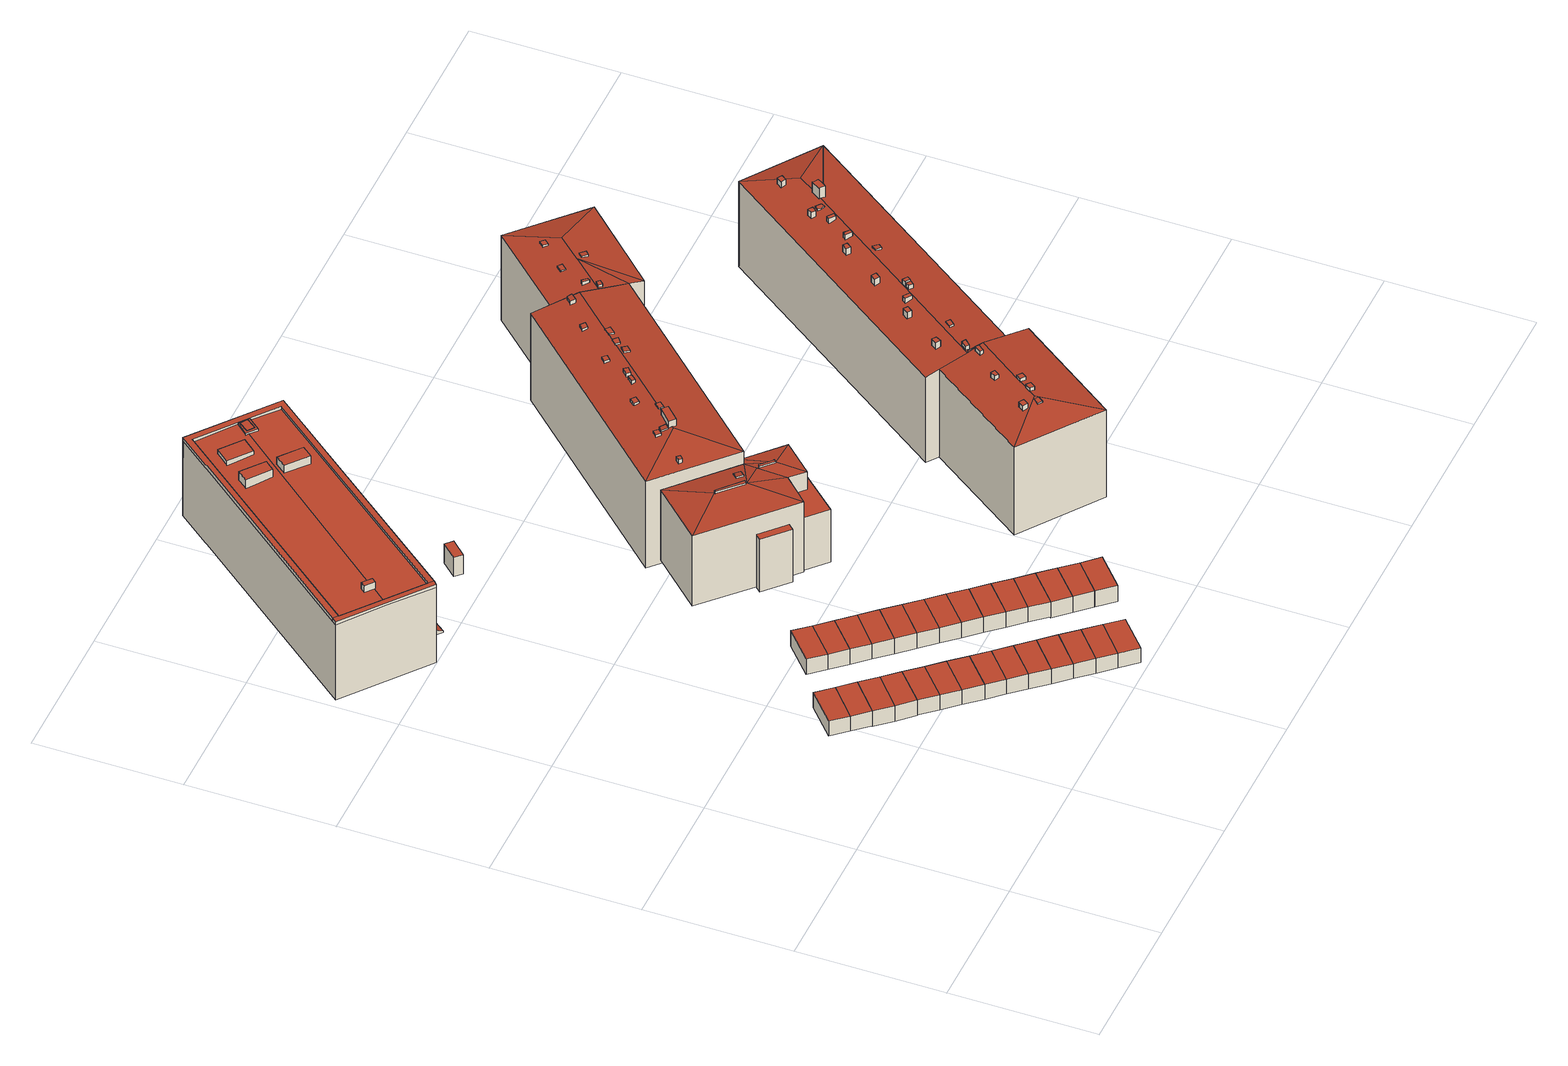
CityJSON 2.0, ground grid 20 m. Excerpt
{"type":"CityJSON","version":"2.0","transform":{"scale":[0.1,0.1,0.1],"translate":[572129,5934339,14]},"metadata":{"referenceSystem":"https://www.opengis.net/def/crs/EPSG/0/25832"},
"CityObjects":{
"building1":{"type":"Building","attributes":{"Grundfläche 2D":"15.437082","Grundhöhe NN":"15.373"},"geometry":[{"type":"Solid","lod":"3","boundaries":[[[[0,1,2,3]],[[4,5,3,2]],[[5,6,0,3]],[[6,7,1,0]],[[7,4,2,1]],[[7,6,5,4]]]],"semantics":{"surfaces":[{"type":"RoofSurface"},{"type":"WallSurface"},{"type":"GroundSurface"}],"values":[[0,1,1,1,1,2]]}}]},
"building2":{"type":"Building","attributes":{"Grundfläche 2D":"15.936885","Grundhöhe NN":"15.354"},"geometry":[{"type":"Solid","lod":"3","boundaries":[[[[8,9,2,1]],[[9,8,10,11]],[[2,9,11,4]],[[1,2,4,7]],[[8,1,7,10]],[[11,10,7,4]]]],"semantics":{"surfaces":[{"type":"RoofSurface"},{"type":"WallSurface"},{"type":"GroundSurface"}],"values":[[0,1,1,1,1,2]]}}]},
"building3":{"type":"Building","attributes":{"Grundfläche 2D":"15.908418","Grundhöhe NN":"15.349"},"geometry":[{"type":"Solid","lod":"3","boundaries":[[[[12,9,8,13]],[[9,12,14,15]],[[8,9,15,16]],[[13,8,16,17]],[[12,13,17,14]],[[15,14,17,16]]]],"semantics":{"surfaces":[{"type":"RoofSurface"},{"type":"WallSurface"},{"type":"GroundSurface"}],"values":[[0,1,1,1,1,2]]}}]},
"building4":{"type":"Building","attributes":{"Grundfläche 2D":"15.949902","Grundhöhe NN":"15.346"},"geometry":[{"type":"Solid","lod":"3","boundaries":[[[[12,13,18,19]],[[20,21,19,18]],[[21,14,12,19]],[[14,17,13,12]],[[17,20,18,13]],[[17,14,21,20]]]],"semantics":{"surfaces":[{"type":"RoofSurface"},{"type":"WallSurface"},{"type":"GroundSurface"}],"values":[[0,1,1,1,1,2]]}}]},
"building5":{"type":"Building","attributes":{"Grundfläche 2D":"15.978371","Grundhöhe NN":"15.354"},"geometry":[{"type":"Solid","lod":"3","boundaries":[[[[18,22,23,19]],[[24,25,19,23]],[[25,26,18,19]],[[26,27,22,18]],[[27,24,23,22]],[[27,26,25,24]]]],"semantics":{"surfaces":[{"type":"RoofSurface"},{"type":"WallSurface"},{"type":"GroundSurface"}],"values":[[0,1,1,1,1,2]]}}]},
"building6":{"type":"Building","attributes":{"Grundfläche 2D":"16.006834","Grundhöhe NN":"15.407"},"geometry":[{"type":"Solid","lod":"3","boundaries":[[[[23,22,28,29]],[[30,31,29,28]],[[31,24,23,29]],[[24,27,22,23]],[[27,30,28,22]],[[27,24,31,30]]]],"semantics":{"surfaces":[{"type":"RoofSurface"},{"type":"WallSurface"},{"type":"GroundSurface"}],"values":[[0,1,1,1,1,2]]}}]},
"building7":{"type":"Building","attributes":{"Grundfläche 2D":"15.927139","Grundhöhe NN":"15.409"},"geometry":[{"type":"Solid","lod":"3","boundaries":[[[[28,32,33,29]],[[34,31,29,33]],[[31,30,28,29]],[[30,35,32,28]],[[35,34,33,32]],[[35,30,31,34]]]],"semantics":{"surfaces":[{"type":"RoofSurface"},{"type":"WallSurface"},{"type":"GroundSurface"}],"values":[[0,1,1,1,1,2]]}}]},
"building8":{"type":"Building","attributes":{"Grundfläche 2D":"15.923332","Grundhöhe NN":"15.407"},"geometry":[{"type":"Solid","lod":"3","boundaries":[[[[33,32,36,37]],[[38,39,37,36]],[[39,34,33,37]],[[34,35,32,33]],[[35,38,36,32]],[[35,34,39,38]]]],"semantics":{"surfaces":[{"type":"RoofSurface"},{"type":"WallSurface"},{"type":"GroundSurface"}],"values":[[0,1,1,1,1,2]]}}]},
"building9":{"type":"Building","attributes":{"Grundfläche 2D":"15.892725","Grundhöhe NN":"15.422"},"geometry":[{"type":"Solid","lod":"3","boundaries":[[[[40,37,36,41]],[[37,40,42,39]],[[36,37,39,38]],[[41,36,38,43]],[[40,41,43,42]],[[39,42,43,38]]]],"semantics":{"surfaces":[{"type":"RoofSurface"},{"type":"WallSurface"},{"type":"GroundSurface"}],"values":[[0,1,1,1,1,2]]}}]},
"building10":{"type":"Building","attributes":{"Grundfläche 2D":"16.023643","Grundhöhe NN":"15.410"},"geometry":[{"type":"Solid","lod":"3","boundaries":[[[[44,45,40,41]],[[45,44,46,47]],[[40,45,47,42]],[[41,40,42,43]],[[44,41,43,46]],[[47,46,43,42]]]],"semantics":{"surfaces":[{"type":"RoofSurface"},{"type":"WallSurface"},{"type":"GroundSurface"}],"values":[[0,1,1,1,1,2]]}}]},
"building11":{"type":"Building","attributes":{"Grundfläche 2D":"15.310008","Grundhöhe NN":"15.301"},"geometry":[{"type":"Solid","lod":"3","boundaries":[[[[48,49,50,51]],[[52,53,51,50]],[[53,54,48,51]],[[54,55,49,48]],[[55,52,50,49]],[[55,54,53,52]]]],"semantics":{"surfaces":[{"type":"RoofSurface"},{"type":"WallSurface"},{"type":"GroundSurface"}],"values":[[0,1,1,1,1,2]]}}]},
"building12":{"type":"Building","attributes":{"Grundfläche 2D":"15.936885","Grundhöhe NN":"15.411"},"geometry":[{"type":"Solid","lod":"3","boundaries":[[[[44,56,57,45]],[[58,47,45,57]],[[47,46,44,45]],[[46,59,56,44]],[[59,58,57,56]],[[59,46,47,58]]]],"semantics":{"surfaces":[{"type":"RoofSurface"},{"type":"WallSurface"},{"type":"GroundSurface"}],"values":[[0,1,1,1,1,2]]}}]},
"building13":{"type":"Building","attributes":{"Grundfläche 2D":"15.742797","Grundhöhe NN":"15.305"},"geometry":[{"type":"Solid","lod":"3","boundaries":[[[[50,60,61,51]],[[62,53,51,61]],[[53,52,50,51]],[[52,63,60,50]],[[63,62,61,60]],[[63,52,53,62]]]],"semantics":{"surfaces":[{"type":"RoofSurface"},{"type":"WallSurface"},{"type":"GroundSurface"}],"values":[[0,1,1,1,1,2]]}}]},
"building14":{"type":"Building","attributes":{"Grundfläche 2D":"15.904379","Grundhöhe NN":"15.397"},"geometry":[{"type":"Solid","lod":"3","boundaries":[[[[57,56,64,65]],[[66,67,65,64]],[[67,58,57,65]],[[58,59,56,57]],[[59,66,64,56]],[[59,58,67,66]]]],"semantics":{"surfaces":[{"type":"RoofSurface"},{"type":"WallSurface"},{"type":"GroundSurface"}],"values":[[0,1,1,1,1,2]]}}]},
"building15":{"type":"Building","attributes":{"Grundfläche 2D":"15.735027","Grundhöhe NN":"15.316"},"geometry":[{"type":"Solid","lod":"3","boundaries":[[[[61,60,68,69]],[[70,71,69,68]],[[71,62,61,69]],[[62,63,60,61]],[[63,70,68,60]],[[63,62,71,70]]]],"semantics":{"surfaces":[{"type":"RoofSurface"},{"type":"WallSurface"},{"type":"GroundSurface"}],"values":[[0,1,1,1,1,2]]}}]},
"building16":{"type":"Building","attributes":{"Grundfläche 2D":"16.037449","Grundhöhe NN":"15.383"},"geometry":[{"type":"Solid","lod":"3","boundaries":[[[[64,72,73,65]],[[74,67,65,73]],[[67,66,64,65]],[[66,75,72,64]],[[75,74,73,72]],[[75,66,67,74]]]],"semantics":{"surfaces":[{"type":"RoofSurface"},{"type":"WallSurface"},{"type":"GroundSurface"}],"values":[[0,1,1,1,1,2]]}}]},
"building17":{"type":"Building","attributes":{"Grundfläche 2D":"15.742797","Grundhöhe NN":"15.323"},"geometry":[{"type":"Solid","lod":"3","boundaries":[[[[68,76,77,69]],[[78,71,69,77]],[[71,70,68,69]],[[70,79,76,68]],[[79,78,77,76]],[[79,70,71,78]]]],"semantics":{"surfaces":[{"type":"RoofSurface"},{"type":"WallSurface"},{"type":"GroundSurface"}],"values":[[0,1,1,1,1,2]]}}]},
"building18":{"type":"Building","attributes":{"Grundfläche 2D":"16.034414","Grundhöhe NN":"15.421"},"geometry":[{"type":"Solid","lod":"3","boundaries":[[[[73,72,80,81]],[[82,83,81,80]],[[83,74,73,81]],[[74,75,72,73]],[[75,82,80,72]],[[75,74,83,82]]]],"semantics":{"surfaces":[{"type":"RoofSurface"},{"type":"WallSurface"},{"type":"GroundSurface"}],"values":[[0,1,1,1,1,2]]}}]},
"building19":{"type":"Building","attributes":{"Grundfläche 2D":"15.866007","Grundhöhe NN":"15.322"},"geometry":[{"type":"Solid","lod":"3","boundaries":[[[[84,85,86,77,76]],[[87,88,89,86,85,84]],[[89,78,77,86]],[[78,79,76,77]],[[79,87,84,76]],[[89,88,87,79,78]]]],"semantics":{"surfaces":[{"type":"RoofSurface"},{"type":"WallSurface"},{"type":"GroundSurface"}],"values":[[0,1,1,1,1,2]]}}]},
"building20":{"type":"Building","attributes":{"Grundfläche 2D":"15.829821","Grundhöhe NN":"15.303"},"geometry":[{"type":"Solid","lod":"3","boundaries":[[[[90,91,86,85,84]],[[92,89,86,91]],[[89,88,87,84,85,86]],[[87,93,90,84]],[[93,92,91,90]],[[88,89,92,93,87]]]],"semantics":{"surfaces":[{"type":"RoofSurface"},{"type":"WallSurface"},{"type":"GroundSurface"}],"values":[[0,1,1,1,1,2]]}}]},
"building21":{"type":"Building","attributes":{"Grundfläche 2D":"534.706833","Grundhöhe NN":"14.877"},"children":["building21-1","building21-2","building21-3","building21-4","building21-5","building21-6","building21-7"],"geometry":[{"type":"MultiSurface","lod":"3","boundaries":[[[94,95,96,97,98,99]],[[100,101,97,96,102,103,95,94,104,105]],[[106,107,108,109,110,111,112,113,114]],[[115,110,109,108,107,106,114,116,117]],[[118,119,94,99]],[[96,95,116,114,113]],[[98,97,120,121]],[[122,118,99,98,121]],[[102,96,113,111]],[[111,110,115,103,102]],[[116,95,103,115,117]],[[123,124,125,120,97,101,100,105]],[[119,126,104,94]],[[127,123,105,104,126]],[[118,122,121,128,129]],[[119,118,129,130,126]],[[123,127,126,130,131]],[[121,120,125,124,123,131,132,133,128]],[[133,132,131,130,129,128]]],"semantics":{"surfaces":[{"type":"RoofSurface"},{"type":"WallSurface"},{"type":"GroundSurface"}],"values":[0,0,0,0,1,1,1,1,1,1,1,1,1,1,1,1,1,1,2]}}]},
"building21-1":{"type":"BuildingInstallation","parents":["building21"],"geometry":[{"type":"MultiSurface","lod":"3","boundaries":[[[134,135,136,137,138]],[[136,135,134,139,140,141]],[[137,136,141,142]],[[138,137,142,143]],[[134,138,143,139]]],"semantics":{"surfaces":[{"type":"RoofSurface"},{"type":"WallSurface"}],"values":[0,1,1,1,1]}}]},
"building21-2":{"type":"BuildingInstallation","parents":["building21"],"geometry":[{"type":"MultiSurface","lod":"3","boundaries":[[[144,145,146,147]],[[144,147,148,149]],[[150,145,144,149,107]],[[146,145,150,151]],[[106,148,147,146,151]]],"semantics":{"surfaces":[{"type":"RoofSurface"},{"type":"WallSurface"}],"values":[0,1,1,1,1]}}]},
"building21-3":{"type":"BuildingInstallation","parents":["building21"],"geometry":[{"type":"MultiSurface","lod":"3","boundaries":[[[152,153,154,155]],[[156,157,155,154]],[[152,155,157,158]],[[153,152,158,159]],[[159,156,154,153]]],"semantics":{"surfaces":[{"type":"RoofSurface"},{"type":"WallSurface"}],"values":[0,1,1,1,1]}}]},
"building21-4":{"type":"BuildingInstallation","parents":["building21"],"geometry":[{"type":"MultiSurface","lod":"3","boundaries":[[[160,161,162,163],[139,143,142,141,140]],[[164,163,162,165,166]],[[163,164,167,160]],[[168,161,160,167,109]],[[162,161,168,165]]],"semantics":{"surfaces":[{"type":"RoofSurface"},{"type":"WallSurface"}],"values":[0,1,1,1,1]}}]},
"building21-5":{"type":"BuildingInstallation","parents":["building21"],"geometry":[{"type":"MultiSurface","lod":"3","boundaries":[[[169,170,171,172]],[[172,171,173,174]],[[169,172,174,175]],[[170,169,175,176]],[[171,170,176,173]]],"semantics":{"surfaces":[{"type":"RoofSurface"},{"type":"WallSurface"}],"values":[0,1,1,1,1]}}]},
"building21-6":{"type":"BuildingInstallation","parents":["building21"],"geometry":[{"type":"MultiSurface","lod":"3","boundaries":[[[177,178,179,180]],[[180,179,181,182]],[[177,180,182,183]],[[178,177,183,184]],[[179,178,184,181]]],"semantics":{"surfaces":[{"type":"RoofSurface"},{"type":"WallSurface"}],"values":[0,1,1,1,1]}}]},
"building21-7":{"type":"BuildingInstallation","parents":["building21"],"geometry":[{"type":"MultiSurface","lod":"3","boundaries":[[[185,186,187,188]],[[189,190,187,186]],[[190,191,188,187]],[[191,192,185,188]],[[192,189,186,185]],[[189,192,191,190]]],"semantics":{"surfaces":[{"type":"RoofSurface"},{"type":"WallSurface"},{"type":"OuterCeilingSurface"}],"values":[0,1,1,1,1,2]}}]},
"building22":{"type":"Building","attributes":{"Grundfläche 2D":"15.664653","Grundhöhe NN":"15.282"},"geometry":[{"type":"Solid","lod":"3","boundaries":[[[[91,90,193,194]],[[195,196,194,193]],[[196,92,91,194]],[[92,93,90,91]],[[93,195,193,90]],[[93,92,196,195]]]],"semantics":{"surfaces":[{"type":"RoofSurface"},{"type":"WallSurface"},{"type":"GroundSurface"}],"values":[[0,1,1,1,1,2]]}}]},
"building23":{"type":"Building","attributes":{"Grundfläche 2D":"15.816834","Grundhöhe NN":"15.280"},"geometry":[{"type":"Solid","lod":"3","boundaries":[[[[193,197,198,194]],[[199,196,194,198]],[[196,195,193,194]],[[195,200,197,193]],[[200,199,198,197]],[[200,195,196,199]]]],"semantics":{"surfaces":[{"type":"RoofSurface"},{"type":"WallSurface"},{"type":"GroundSurface"}],"values":[[0,1,1,1,1,2]]}}]},
"building24":{"type":"Building","attributes":{"Grundfläche 2D":"15.793524","Grundhöhe NN":"15.294"},"geometry":[{"type":"Solid","lod":"3","boundaries":[[[[198,197,201,202]],[[203,204,202,201]],[[204,199,198,202]],[[199,200,197,198]],[[200,203,201,197]],[[200,199,204,203]]]],"semantics":{"surfaces":[{"type":"RoofSurface"},{"type":"WallSurface"},{"type":"GroundSurface"}],"values":[[0,1,1,1,1,2]]}}]},
"building25":{"type":"Building","attributes":{"Grundfläche 2D":"15.847914","Grundhöhe NN":"15.282"},"geometry":[{"type":"Solid","lod":"3","boundaries":[[[[201,205,206,202]],[[207,204,202,206]],[[204,203,201,202]],[[203,208,205,201]],[[208,207,206,205]],[[208,203,204,207]]]],"semantics":{"surfaces":[{"type":"RoofSurface"},{"type":"WallSurface"},{"type":"GroundSurface"}],"values":[[0,1,1,1,1,2]]}}]},
"building26":{"type":"Building","attributes":{"Grundfläche 2D":"15.676530","Grundhöhe NN":"15.257"},"geometry":[{"type":"Solid","lod":"3","boundaries":[[[[206,205,209,210]],[[211,212,210,209]],[[212,207,206,210]],[[207,208,205,206]],[[208,211,209,205]],[[208,207,212,211]]]],"semantics":{"surfaces":[{"type":"RoofSurface"},{"type":"WallSurface"},{"type":"GroundSurface"}],"values":[[0,1,1,1,1,2]]}}]},
"building27":{"type":"Building","attributes":{"Grundfläche 2D":"3.535124","Grundhöhe NN":"14.415"},"geometry":[{"type":"Solid","lod":"3","boundaries":[[[[213,214,215,216]],[[217,218,216,215]],[[218,219,213,216]],[[219,220,214,213]],[[220,217,215,214]],[[220,219,218,217]]]],"semantics":{"surfaces":[{"type":"RoofSurface"},{"type":"WallSurface"},{"type":"GroundSurface"}],"values":[[0,1,1,1,1,2]]}}]},
"building28":{"type":"Building","attributes":{"Grundfläche 2D":"15.863454","Grundhöhe NN":"15.221"},"geometry":[{"type":"Solid","lod":"3","boundaries":[[[[209,221,222,210]],[[223,224,210,222]],[[224,225,209,210]],[[225,226,221,209]],[[226,223,222,221]],[[226,225,224,223]]]],"semantics":{"surfaces":[{"type":"RoofSurface"},{"type":"WallSurface"},{"type":"GroundSurface"}],"values":[[0,1,1,1,1,2]]}}]},
"building29":{"type":"Building","attributes":{"Grundfläche 2D":"15.766107","Grundhöhe NN":"15.211"},"geometry":[{"type":"Solid","lod":"3","boundaries":[[[[227,228,222,221]],[[228,227,229,230]],[[222,228,230,223]],[[221,222,223,226]],[[227,221,226,229]],[[230,229,226,223]]]],"semantics":{"surfaces":[{"type":"RoofSurface"},{"type":"WallSurface"},{"type":"GroundSurface"}],"values":[[0,1,1,1,1,2]]}}]},
"building30":{"type":"Building","attributes":{"Grundfläche 2D":"15.961245","Grundhöhe NN":"15.233"},"geometry":[{"type":"Solid","lod":"3","boundaries":[[[[231,228,227,232]],[[228,231,233,230]],[[227,228,230,229]],[[232,227,229,234]],[[231,232,234,233]],[[230,233,234,229]]]],"semantics":{"surfaces":[{"type":"RoofSurface"},{"type":"WallSurface"},{"type":"GroundSurface"}],"values":[[0,1,1,1,1,2]]}}]},
"building31":{"type":"Building","attributes":{"Grundfläche 2D":"182.620841","Grundhöhe NN":"15.129"},"children":["building31-1","building31-2","building31-3"],"geometry":[{"type":"Solid","lod":"3","boundaries":[[[[235,236,237,238]],[[239,235,238,240,241]],[[237,236,242,240,238]],[[243,244,241,245,246,247]],[[244,248,241]],[[241,248,249,235,236,235,239]],[[250,246,245]],[[251,244,243,247,246,250,252]],[[253,244,251]],[[236,235,249,248,253,254]],[[253,248,244]],[[242,236,254]],[[255,256,257,258,259,260]],[[261,262,263,264]],[[241,240,265,266]],[[245,241,266,267]],[[250,245,267,268]],[[263,269,270,251,252,250,268,271,264]],[[258,253,251,270,272,259]],[[253,258,257,254]],[[273,242,254,257,256,274]],[[240,242,273,265]],[[260,259,272,275]],[[255,260,275,276]],[[256,255,276,274]],[[261,264,271,277]],[[262,261,277,278]],[[263,262,278,269]],[[270,269,278,277,271,268,267,266,265,273,274,276,275,272]]]],"semantics":{"surfaces":[{"type":"RoofSurface"},{"type":"WallSurface"},{"type":"GroundSurface"}],"values":[[0,0,0,0,0,0,0,0,0,0,0,0,0,0,1,1,1,1,1,1,1,1,1,1,1,1,1,1,2]]}}]},
"building31-1":{"type":"BuildingInstallation","parents":["building31"],"geometry":[{"type":"MultiSurface","lod":"3","boundaries":[[[279,280,281,282]],[[282,281,283,284]],[[279,282,284,285]],[[280,279,285,286]],[[283,281,280,286]]],"semantics":{"surfaces":[{"type":"RoofSurface"},{"type":"WallSurface"}],"values":[0,1,1,1,1]}}]},
"building31-2":{"type":"BuildingInstallation","parents":["building31"],"geometry":[{"type":"MultiSurface","lod":"3","boundaries":[[[287,288,289,290,291,292,293,294]],[[295,296,289,288]],[[237,297,292,291,290,289,296,235]],[[297,238,239,298,287,294,293,292]],[[287,298,249,295,288]]],"semantics":{"surfaces":[{"type":"RoofSurface"},{"type":"WallSurface"}],"values":[0,1,1,1,1]}}]},
"building31-3":{"type":"BuildingInstallation","parents":["building31"],"geometry":[{"type":"MultiSurface","lod":"3","boundaries":[[[299,300,299,301,302,303,304,305,306]],[[243,307,302,301,308]],[[307,309,310,304,303,302]],[[310,311,247,312,313,300,299,306,305,304]],[[313,312,308,301,299,300]]],"semantics":{"surfaces":[{"type":"RoofSurface"},{"type":"WallSurface"}],"values":[0,1,1,1,1]}}]},
"building32":{"type":"Building","attributes":{"Grundfläche 2D":"620.735071","Grundhöhe NN":"14.453"},"children":["building32-1","building32-2","building32-3","building32-4","building32-5","building32-6","building32-7","building32-8","building32-9","building32-10","building32-11","building32-12","building32-13","building32-14","building32-15","building32-16","building32-17","building32-18","building32-19"],"geometry":[{"type":"Solid","lod":"3","boundaries":[[[[314,315,316]],[[317,318,319,320,321,322,323,324,325,315,314,326,327]],[[315,325,324,323,322,321,320,319,318,317,327,328,316]],[[329,330,331,332,333,334]],[[326,332,331]],[[335,332,326]],[[335,336,334,333,332]],[[329,334,336]],[[314,316,337,338]],[[326,314,338,339]],[[340,328,327,326,331,330,341]],[[316,328,340,337]],[[326,339,342,335]],[[336,335,342,343]],[[329,336,343,344]],[[330,329,344,341]],[[341,344,343,342,339,338,337,340]]]],"semantics":{"surfaces":[{"type":"RoofSurface"},{"type":"WallSurface"},{"type":"GroundSurface"}],"values":[[0,0,0,0,0,0,0,0,1,1,1,1,1,1,1,1,2]]}}]},
"building32-1":{"type":"BuildingInstallation","parents":["building32"],"geometry":[{"type":"MultiSurface","lod":"3","boundaries":[[[345,346,347,348]],[[348,347,349,350]],[[345,348,350,351]],[[346,345,351,352]],[[347,346,352,349]]],"semantics":{"surfaces":[{"type":"RoofSurface"},{"type":"WallSurface"}],"values":[0,1,1,1,1]}}]},
"building32-2":{"type":"BuildingInstallation","parents":["building32"],"geometry":[{"type":"MultiSurface","lod":"3","boundaries":[[[353,354,355,356]],[[356,355,357,358]],[[353,356,358,359]],[[354,353,359,360]],[[355,354,360,357]]],"semantics":{"surfaces":[{"type":"RoofSurface"},{"type":"WallSurface"}],"values":[0,1,1,1,1]}}]},
"building32-3":{"type":"BuildingInstallation","parents":["building32"],"geometry":[{"type":"MultiSurface","lod":"3","boundaries":[[[361,362,363,364]],[[364,363,365,366]],[[361,364,366,367]],[[367,368,362,361]],[[368,365,363,362]]],"semantics":{"surfaces":[{"type":"RoofSurface"},{"type":"WallSurface"}],"values":[0,1,1,1,1]}}]},
"building32-4":{"type":"BuildingInstallation","parents":["building32"],"geometry":[{"type":"MultiSurface","lod":"3","boundaries":[[[369,370,371,372]],[[372,371,373,374]],[[369,372,374,375]],[[370,369,375,376]],[[371,370,376,373]]],"semantics":{"surfaces":[{"type":"RoofSurface"},{"type":"WallSurface"}],"values":[0,1,1,1,1]}}]},
"building32-5":{"type":"BuildingInstallation","parents":["building32"],"geometry":[{"type":"MultiSurface","lod":"3","boundaries":[[[377,378,379,380]],[[380,379,381,382]],[[324,383,377,380,382]],[[383,384,378,377]],[[381,379,378,384,325]]],"semantics":{"surfaces":[{"type":"RoofSurface"},{"type":"WallSurface"}],"values":[0,1,1,1,1]}}]},
"building32-6":{"type":"BuildingInstallation","parents":["building32"],"geometry":[{"type":"MultiSurface","lod":"3","boundaries":[[[385,386,387,388]],[[388,387,389,390]],[[390,391,385,388]],[[391,392,386,385]],[[387,386,392,389]]],"semantics":{"surfaces":[{"type":"RoofSurface"},{"type":"WallSurface"}],"values":[0,1,1,1,1]}}]},
"building32-7":{"type":"BuildingInstallation","parents":["building32"],"geometry":[{"type":"MultiSurface","lod":"3","boundaries":[[[393,394,395,396]],[[396,395,397,398]],[[393,396,398,399]],[[394,393,399,400]],[[395,394,400,397]]],"semantics":{"surfaces":[{"type":"RoofSurface"},{"type":"WallSurface"}],"values":[0,1,1,1,1]}}]},
"building32-8":{"type":"BuildingInstallation","parents":["building32"],"geometry":[{"type":"MultiSurface","lod":"3","boundaries":[[[401,402,403,404]],[[404,403,405,406]],[[401,404,406,407]],[[402,401,407,408]],[[403,402,408,405]]],"semantics":{"surfaces":[{"type":"RoofSurface"},{"type":"WallSurface"}],"values":[0,1,1,1,1]}}]},
"building32-9":{"type":"BuildingInstallation","parents":["building32"],"geometry":[{"type":"MultiSurface","lod":"3","boundaries":[[[409,410,411,412,413,414]],[[415,412,411,410,416,319]],[[413,412,415,417]],[[417,320,418,409,414,413]],[[410,409,418,416]]],"semantics":{"surfaces":[{"type":"RoofSurface"},{"type":"WallSurface"}],"values":[0,1,1,1,1]}}]},
"building32-10":{"type":"BuildingInstallation","parents":["building32"],"geometry":[{"type":"MultiSurface","lod":"3","boundaries":[[[419,420,421,422,423,424]],[[420,419,425,426]],[[426,318,427,422,421,420]],[[423,422,427,428]],[[428,317,425,419,424,423]]],"semantics":{"surfaces":[{"type":"RoofSurface"},{"type":"WallSurface"}],"values":[0,1,1,1,1]}}]},
"building32-11":{"type":"BuildingInstallation","parents":["building32"],"geometry":[{"type":"MultiSurface","lod":"3","boundaries":[[[429,430,431,432]],[[432,431,433,434]],[[429,432,434,435]],[[430,429,435,436]],[[431,430,436,433]]],"semantics":{"surfaces":[{"type":"RoofSurface"},{"type":"WallSurface"}],"values":[0,1,1,1,1]}}]},
"building32-12":{"type":"BuildingInstallation","parents":["building32"],"geometry":[{"type":"MultiSurface","lod":"3","boundaries":[[[437,438,439,440]],[[440,439,441,442]],[[437,440,442,443]],[[438,437,443,444]],[[439,438,444,441]]],"semantics":{"surfaces":[{"type":"RoofSurface"},{"type":"WallSurface"}],"values":[0,1,1,1,1]}}]},
"building32-13":{"type":"BuildingInstallation","parents":["building32"],"geometry":[{"type":"MultiSurface","lod":"3","boundaries":[[[445,446,447,448]],[[449,446,445,450]],[[449,451,447,446]],[[451,452,448,447]],[[452,450,445,448]]],"semantics":{"surfaces":[{"type":"RoofSurface"},{"type":"WallSurface"}],"values":[0,1,1,1,1]}}]},
"building32-14":{"type":"BuildingInstallation","parents":["building32"],"geometry":[{"type":"MultiSurface","lod":"3","boundaries":[[[453,454,455,456,457,458]],[[459,456,455,454,460,323]],[[457,456,459,461]],[[453,458,457,461,322,462]],[[454,453,462,460]]],"semantics":{"surfaces":[{"type":"RoofSurface"},{"type":"WallSurface"}],"values":[0,1,1,1,1]}}]},
"building32-15":{"type":"BuildingInstallation","parents":["building32"],"geometry":[{"type":"MultiSurface","lod":"3","boundaries":[[[463,464,465,466,467]],[[468,469,464,463]],[[470,465,464,469]],[[467,466,465,470,471,472]],[[472,468,463,467]]],"semantics":{"surfaces":[{"type":"RoofSurface"},{"type":"WallSurface"}],"values":[0,1,1,1,1]}}]},
"building32-16":{"type":"BuildingInstallation","parents":["building32"],"geometry":[{"type":"MultiSurface","lod":"3","boundaries":[[[473,474,475,476]],[[476,475,477,478]],[[473,476,478,479]],[[474,473,479,480]],[[475,474,480,477]]],"semantics":{"surfaces":[{"type":"RoofSurface"},{"type":"WallSurface"}],"values":[0,1,1,1,1]}}]},
"building32-17":{"type":"BuildingInstallation","parents":["building32"],"geometry":[{"type":"MultiSurface","lod":"3","boundaries":[[[481,482,483,484]],[[484,483,485,486]],[[481,484,486,487]],[[482,481,487,488]],[[483,482,488,485]]],"semantics":{"surfaces":[{"type":"RoofSurface"},{"type":"WallSurface"}],"values":[0,1,1,1,1]}}]},
"building32-18":{"type":"BuildingInstallation","parents":["building32"],"geometry":[{"type":"MultiSurface","lod":"3","boundaries":[[[489,490,491,492]],[[492,491,493,494]],[[489,492,494,495]],[[490,489,495,496]],[[491,490,496,493]]],"semantics":{"surfaces":[{"type":"RoofSurface"},{"type":"WallSurface"}],"values":[0,1,1,1,1]}}]},
"building32-19":{"type":"BuildingInstallation","parents":["building32"],"geometry":[{"type":"MultiSurface","lod":"3","boundaries":[[[497,498,499,500]],[[500,499,501,502]],[[497,500,502,503]],[[498,497,503,504]],[[499,498,504,501]]],"semantics":{"surfaces":[{"type":"RoofSurface"},{"type":"WallSurface"}],"values":[0,1,1,1,1]}}]},
"building33":{"type":"Building","attributes":{"Grundfläche 2D":"738.999354","Grundhöhe NN":"14.487"},"children":["building33-1","building33-2","building33-3","building33-4","building33-5","building33-6","building33-7","building33-8","building33-9","building33-10","building33-11","building33-12","building33-13","building33-14","building33-15","building33-16","building33-17","building33-18","building33-19","building33-20","building33-21","building33-22"],"geometry":[{"type":"Solid","lod":"3","boundaries":[[[[505,506,507]],[[508,509,510,511,512,506,505,513]],[[514,515,508]],[[515,516,517,507,506,512,511,510,509,508]],[[518,519,520,521,522,523,524,516],[525,524,525,521]],[[526,522,521]],[[517,516,524,523,522,526,527]],[[505,507,528,529]],[[513,505,529,530]],[[519,514,508,513,530,531,520]],[[514,519,518,515]],[[518,516,515]],[[507,517,532,528]],[[521,520,531,533]],[[526,521,533,534]],[[527,526,534,535]],[[517,527,535,532]],[[535,534,533,531,530,529,528,532]]]],"semantics":{"surfaces":[{"type":"RoofSurface"},{"type":"WallSurface"},{"type":"GroundSurface"}],"values":[[0,0,0,0,0,0,0,1,1,1,1,1,1,1,1,1,1,2]]}}]},
"building33-1":{"type":"BuildingInstallation","parents":["building33"],"geometry":[{"type":"MultiSurface","lod":"3","boundaries":[[[536,537,538,539]],[[540,541,539,538]],[[536,539,541,542]],[[537,536,542,543]],[[543,540,538,537]]],"semantics":{"surfaces":[{"type":"RoofSurface"},{"type":"WallSurface"}],"values":[0,1,1,1,1]}}]},
"building33-2":{"type":"BuildingInstallation","parents":["building33"],"geometry":[{"type":"MultiSurface","lod":"3","boundaries":[[[544,545,546,547]],[[547,546,548,549]],[[544,547,549,550]],[[545,544,550,551]],[[546,545,551,548]]],"semantics":{"surfaces":[{"type":"RoofSurface"},{"type":"WallSurface"}],"values":[0,1,1,1,1]}}]},
"building33-3":{"type":"BuildingInstallation","parents":["building33"],"geometry":[{"type":"MultiSurface","lod":"3","boundaries":[[[552,553,554,555,556,557]],[[553,552,558,559]],[[559,510,560,555,554,553]],[[560,561,556,555]],[[558,552,557,556,561,509]]],"semantics":{"surfaces":[{"type":"RoofSurface"},{"type":"WallSurface"}],"values":[0,1,1,1,1]}}]},
"building33-4":{"type":"BuildingInstallation","parents":["building33"],"geometry":[{"type":"MultiSurface","lod":"3","boundaries":[[[562,563,564,565]],[[565,564,566,567]],[[562,565,567,568]],[[563,562,568,569]],[[564,563,569,566]]],"semantics":{"surfaces":[{"type":"RoofSurface"},{"type":"WallSurface"}],"values":[0,1,1,1,1]}}]},
"building33-5":{"type":"BuildingInstallation","parents":["building33"],"geometry":[{"type":"MultiSurface","lod":"3","boundaries":[[[570,571,572,573,574,575]],[[573,572,576,577]],[[577,511,578,575,574,573]],[[575,578,579,570]],[[579,512,576,572,571,570]]],"semantics":{"surfaces":[{"type":"RoofSurface"},{"type":"WallSurface"}],"values":[0,1,1,1,1]}}]},
"building33-6":{"type":"BuildingInstallation","parents":["building33"],"geometry":[{"type":"MultiSurface","lod":"3","boundaries":[[[580,581,582,583]],[[582,584,583]],[[581,580,585]],[[582,581,585,584]]],"semantics":{"surfaces":[{"type":"RoofSurface"},{"type":"WallSurface"}],"values":[0,1,1,1]}}]},
"building33-7":{"type":"BuildingInstallation","parents":["building33"],"geometry":[{"type":"MultiSurface","lod":"3","boundaries":[[[586,587,588,589]],[[590,591,589,588]],[[586,589,591,592]],[[592,593,587,586]],[[588,587,593,590]]],"semantics":{"surfaces":[{"type":"RoofSurface"},{"type":"WallSurface"}],"values":[0,1,1,1,1]}}]},
"building33-8":{"type":"BuildingInstallation","parents":["building33"],"geometry":[{"type":"MultiSurface","lod":"3","boundaries":[[[594,595,596,597]],[[597,596,598,599]],[[594,597,599,600]],[[595,594,600,601]],[[596,595,601,598]]],"semantics":{"surfaces":[{"type":"RoofSurface"},{"type":"WallSurface"}],"values":[0,1,1,1,1]}}]},
"building33-9":{"type":"BuildingInstallation","parents":["building33"],"geometry":[{"type":"MultiSurface","lod":"3","boundaries":[[[602,603,604,605,606,607,608,609]],[[610,604,603,602,611,612]],[[610,613,614,606,605,604]],[[609,608,607,606,614,615,616]],[[616,611,602,609]]],"semantics":{"surfaces":[{"type":"RoofSurface"},{"type":"WallSurface"}],"values":[0,1,1,1,1]}}]},
"building33-10":{"type":"BuildingInstallation","parents":["building33"],"geometry":[{"type":"MultiSurface","lod":"3","boundaries":[[[617,618,619,620]],[[620,619,621,622]],[[617,620,622,623]],[[618,617,623,624]],[[619,618,624,621]]],"semantics":{"surfaces":[{"type":"RoofSurface"},{"type":"WallSurface"}],"values":[0,1,1,1,1]}}]},
"building33-11":{"type":"BuildingInstallation","parents":["building33"],"geometry":[{"type":"MultiSurface","lod":"3","boundaries":[[[625,626,627,628]],[[628,627,629,630]],[[625,628,630,631]],[[626,625,631,632]],[[627,626,632,629]]],"semantics":{"surfaces":[{"type":"RoofSurface"},{"type":"WallSurface"}],"values":[0,1,1,1,1]}}]},
"building33-12":{"type":"BuildingInstallation","parents":["building33"],"geometry":[{"type":"MultiSurface","lod":"3","boundaries":[[[633,634,635,636]],[[636,635,637,638]],[[638,639,633,636]],[[634,633,639,640]],[[640,637,635,634]]],"semantics":{"surfaces":[{"type":"RoofSurface"},{"type":"WallSurface"}],"values":[0,1,1,1,1]}}]},
"building33-13":{"type":"BuildingInstallation","parents":["building33"],"geometry":[{"type":"MultiSurface","lod":"3","boundaries":[[[641,642,643,644,645,646,647]],[[648,649,642,641]],[[649,524,650,644,643,642]],[[650,525,645,644]],[[525,651,646,645]],[[651,523,648,641,647,646]]],"semantics":{"surfaces":[{"type":"RoofSurface"},{"type":"WallSurface"}],"values":[0,1,1,1,1,1]}}]},
"building33-14":{"type":"BuildingInstallation","parents":["building33"],"geometry":[{"type":"MultiSurface","lod":"3","boundaries":[[[652,653,654,655,656,657]],[[658,659,653,652]],[[660,655,654,653,659,661]],[[660,662,656,655]],[[662,663,658,652,657,656]]],"semantics":{"surfaces":[{"type":"RoofSurface"},{"type":"WallSurface"}],"values":[0,1,1,1,1]}}]},
"building33-15":{"type":"BuildingInstallation","parents":["building33"],"geometry":[{"type":"MultiSurface","lod":"3","boundaries":[[[664,665,666,667]],[[667,666,668,669]],[[664,667,669,670]],[[665,664,670,671]],[[666,665,671,668]]],"semantics":{"surfaces":[{"type":"RoofSurface"},{"type":"WallSurface"}],"values":[0,1,1,1,1]}}]},
"building33-16":{"type":"BuildingInstallation","parents":["building33"],"geometry":[{"type":"MultiSurface","lod":"3","boundaries":[[[672,673,674,675,676]],[[677,678,674,673]],[[676,675,674,678,679,680]],[[680,681,672,676]],[[677,673,672,681]]],"semantics":{"surfaces":[{"type":"RoofSurface"},{"type":"WallSurface"}],"values":[0,1,1,1,1]}}]},
"building33-17":{"type":"BuildingInstallation","parents":["building33"],"geometry":[{"type":"MultiSurface","lod":"3","boundaries":[[[682,683,684,685,686,687]],[[688,689,684,683]],[[690,691,686,685,684,689]],[[691,692,687,686]],[[692,693,688,683,682,687]]],"semantics":{"surfaces":[{"type":"RoofSurface"},{"type":"WallSurface"}],"values":[0,1,1,1,1]}}]},
"building33-18":{"type":"BuildingInstallation","parents":["building33"],"geometry":[{"type":"MultiSurface","lod":"3","boundaries":[[[694,695,696,697]],[[698,699,695,694]],[[700,696,695,699]],[[700,701,697,696]],[[694,697,701,698]]],"semantics":{"surfaces":[{"type":"RoofSurface"},{"type":"WallSurface"}],"values":[0,1,1,1,1]}}]},
"building33-19":{"type":"BuildingInstallation","parents":["building33"],"geometry":[{"type":"MultiSurface","lod":"3","boundaries":[[[702,703,704,705]],[[706,707,703,702]],[[708,704,703,707]],[[708,709,705,704]],[[702,705,709,706]]],"semantics":{"surfaces":[{"type":"RoofSurface"},{"type":"WallSurface"}],"values":[0,1,1,1,1]}}]},
"building33-20":{"type":"BuildingInstallation","parents":["building33"],"geometry":[{"type":"MultiSurface","lod":"3","boundaries":[[[710,711,712,713]],[[713,712,714,715]],[[710,713,715,716]],[[711,710,716,717]],[[712,711,717,714]]],"semantics":{"surfaces":[{"type":"RoofSurface"},{"type":"WallSurface"}],"values":[0,1,1,1,1]}}]},
"building33-21":{"type":"BuildingInstallation","parents":["building33"],"geometry":[{"type":"MultiSurface","lod":"3","boundaries":[[[718,719,720,721]],[[721,720,722,723]],[[718,721,723,724]],[[719,718,724,725]],[[720,719,725,722]]],"semantics":{"surfaces":[{"type":"RoofSurface"},{"type":"WallSurface"}],"values":[0,1,1,1,1]}}]},
"building33-22":{"type":"BuildingInstallation","parents":["building33"],"geometry":[{"type":"MultiSurface","lod":"3","boundaries":[[[726,727,728,729]],[[729,728,730,731]],[[726,729,731,732]],[[727,726,732,733]],[[728,727,733,730]]],"semantics":{"surfaces":[{"type":"RoofSurface"},{"type":"WallSurface"}],"values":[0,1,1,1,1]}}]}
},
"vertices":[
[169,306,38],[187,285,38],[229,322,38],[210,343,38],[229,322,14],[210,343,14],[169,306,14],[187,285,14],
[206,264,38],[248,301,38],[206,264,14],[248,301,14],
[267,279,38],[225,242,38],[267,279,13],[248,301,13],[206,264,13],[225,242,13],
[245,221,38],[286,258,38],[245,221,13],[286,258,13],
[264,199,38],[305,236,38],[305,236,14],[286,258,14],[245,221,14],[264,199,14],
[283,178,38],[324,215,38],[283,178,14],[324,215,14],
[302,156,38],[343,193,38],[343,193,14],[302,156,14],
[321,135,38],[362,172,38],[321,135,14],[362,172,14],
[381,151,38],[340,114,38],[381,151,14],[340,114,14],
[359,92,38],[401,129,38],[359,92,14],[401,129,14],
[304,411,38],[263,374,38],[281,353,38],[322,390,38],[281,353,13],[322,390,13],[304,411,13],[263,374,13],
[378,71,38],[420,108,38],[420,108,14],[378,71,14],
[300,332,38],[341,369,38],[341,369,13],[300,332,13],
[397,49,38],[439,86,38],[397,49,14],[439,86,14],
[319,311,38],[361,347,38],[319,311,13],[361,347,13],
[416,28,38],[458,65,38],[458,65,14],[416,28,14],
[338,289,38],[380,326,38],[380,326,13],[338,289,13],
[436,6,38],[477,43,38],[436,6,14],[477,43,14],
[358,268,38],[359,269,38],[399,304,38],[358,268,13],[359,269,13],[399,304,13],
[377,246,38],[418,283,38],[418,283,13],[377,246,13],
[122,804,136],[116,809,136],[19,887,136],[13,892,136],[8,886,136],[117,799,136],[213,1141,136],[211,1138,136],[249,1173,136],[346,1096,136],[357,1098,136],[248,1185,136],[84,867,133],[89,874,133],[235,1051,133],[301,1131,133],[301,1132,133],[249,1173,131],[37,909,131],[19,887,131],[68,848,133],[346,1096,131],[116,809,131],[147,847,131],[117,799,131],[122,804,131],[13,892,131],[8,886,131],[63,842,133],[248,1185,131],[213,1141,131],[211,1138,131],[357,1098,131],[307,1138,133],[8,886,9],[117,799,9],[357,1098,9],[248,1185,9],[213,1141,9],[211,1138,9],
[307,1124,137],[299,1130,137],[298,1130,137],[289,1117,137],[297,1111,137],[307,1124,136],[299,1130,136],[298,1130,136],[289,1117,136],[297,1111,136],
[91,872,143],[79,882,143],[74,876,143],[86,866,143],[86,866,133],[91,872,133],[79,882,133],[74,876,133],
[237,1071,145],[207,1095,145],[196,1081,145],[226,1058,145],[196,1081,131],[226,1058,133],[237,1071,133],[207,1095,131],
[311,1123,136],[298,1133,136],[284,1117,136],[297,1106,136],[297,1106,133],[284,1117,133],[287,1115,133],[311,1123,133],[298,1133,133],
[249,1062,145],[238,1048,145],[267,1025,145],[278,1039,145],[267,1025,132],[278,1039,132],[249,1062,133],[238,1048,133],
[255,1095,139],[270,1113,139],[241,1136,139],[226,1118,139],[241,1136,131],[226,1118,131],[255,1095,133],[270,1113,133],
[146,812,47],[135,821,55],[123,806,55],[134,797,47],[135,821,45],[123,806,45],[134,797,45],[146,812,45],
[396,225,38],[437,262,38],[396,225,13],[437,262,13],
[415,204,38],[456,240,38],[456,240,13],[415,204,13],
[434,182,38],[475,219,38],[434,182,13],[475,219,13],
[453,161,38],[494,197,38],[494,197,13],[453,161,13],
[472,139,38],[513,176,38],[472,139,13],[513,176,13],
[284,832,35],[303,852,35],[294,861,35],[275,841,35],[294,861,4],[275,841,4],[284,832,4],[303,852,4],
[491,118,38],[532,155,38],[532,155,12],[513,176,12],[472,139,12],[491,118,12],
[510,97,38],[551,133,38],[510,97,12],[551,133,12],
[571,112,38],[530,75,38],[571,112,12],[530,75,12],
[487,507,128],[488,506,128],[488,507,128],[487,508,128],[486,509,128],[479,549,125],[472,541,126],[526,505,125],[434,524,132],[435,522,132],[391,617,125],[403,552,132],[404,551,132],[469,523,128],[471,521,128],[328,550,125],[437,448,125],[390,491,125],[470,483,125],[489,465,125],[532,498,96],[525,504,96],[489,465,96],[470,483,96],[439,450,96],[466,425,96],[383,484,96],[415,454,96],[422,461,96],[390,491,96],[479,549,11],[472,541,11],[391,617,11],[328,550,11],[422,461,11],[437,448,11],[390,491,11],[439,450,11],[526,505,11],[525,504,11],[466,425,11],[532,498,11],[383,484,11],[415,454,11],
[454,538,130],[447,545,130],[440,538,132],[447,531,132],[440,538,130],[447,531,130],[454,538,128],[447,545,128],
[473,522,131],[470,520,131],[486,505,131],[487,507,131],[488,507,131],[488,508,131],[487,508,131],[486,509,131],[470,520,128],[486,505,128],[488,508,128],[473,522,128],
[403,550,135],[402,550,135],[432,522,135],[435,525,135],[406,551,135],[405,552,135],[404,552,135],[404,551,135],[435,525,132],[432,522,132],[406,551,132],[405,552,132],[404,552,132],[403,550,132],[402,550,132],
[472,541,146],[469,632,156],[377,631,146],[603,776,156],[597,769,156],[589,761,156],[583,754,156],[544,712,156],[502,667,156],[495,660,156],[488,653,156],[471,635,156],[702,786,146],[655,831,156],[607,876,146],[728,964,143],[628,856,143],[673,814,151],[715,860,151],[719,865,151],[743,891,151],[717,772,143],[818,879,143],[377,631,5],[472,541,5],[702,786,5],[607,876,5],[628,856,5],[717,772,5],[818,879,5],[728,964,5],
[539,717,160],[546,723,160],[542,728,160],[535,721,160],[542,728,154],[535,721,154],[539,717,155],[546,723,155],
[449,647,156],[454,642,156],[460,648,156],[455,653,156],[460,648,153],[455,653,152],[449,647,152],[454,642,153],
[459,644,156],[466,638,157],[471,643,157],[464,649,156],[471,643,155],[464,649,154],[459,644,154],[466,638,155],
[532,717,160],[525,710,160],[529,707,160],[535,714,160],[529,707,155],[535,714,155],[532,717,154],[525,710,154],
[486,655,166],[468,638,166],[475,631,166],[493,649,166],[475,631,155],[493,649,155],[486,655,155],[468,638,155],
[498,701,156],[492,694,156],[498,689,156],[504,696,156],[498,689,153],[504,696,153],[498,701,152],[492,694,152],
[423,610,155],[419,605,155],[423,602,155],[427,606,155],[423,602,148],[427,606,149],[423,610,149],[419,605,148],
[600,798,156],[606,804,156],[600,809,156],[594,803,156],[600,809,152],[594,803,152],[600,798,153],[606,804,153],
[587,750,158],[594,756,158],[589,761,158],[588,761,158],[582,755,158],[583,754,158],[588,761,156],[594,756,155],[582,755,156],[587,750,155],
[603,777,158],[596,769,158],[597,769,158],[601,764,158],[608,772,158],[603,776,158],[603,777,156],[596,769,156],[601,764,155],[608,772,155],
[573,740,158],[579,734,157],[585,740,157],[579,746,158],[585,740,154],[579,746,155],[573,740,156],[579,734,154],
[639,841,159],[632,834,159],[637,829,160],[644,837,160],[637,829,154],[644,837,154],[639,841,153],[632,834,153],
[561,757,156],[556,762,156],[550,756,156],[555,751,156],[556,762,152],[561,757,153],[550,756,152],[555,751,153],
[500,669,158],[494,662,158],[495,660,158],[499,657,158],[505,664,158],[502,667,158],[499,657,155],[494,662,156],[505,664,155],[500,669,156],
[732,908,151],[727,913,151],[722,907,151],[723,906,151],[727,902,151],[732,908,148],[727,913,147],[722,907,147],[723,906,148],[727,902,148],
[677,838,155],[674,836,155],[681,829,155],[683,832,155],[681,829,151],[683,832,151],[677,838,149],[674,836,149],
[724,860,153],[719,855,153],[726,849,152],[731,854,152],[726,849,149],[731,854,149],[724,860,151],[719,855,151],
[682,821,154],[677,816,154],[681,812,154],[686,817,154],[681,812,150],[686,817,150],[682,821,151],[677,816,151],
[694,877,151],[688,870,151],[693,865,151],[699,872,151],[693,865,149],[699,872,149],[694,877,148],[688,870,148],
[708,163,147],[688,248,157],[602,240,147],[755,343,157],[710,280,157],[706,274,157],[699,264,157],[694,257,157],[809,306,147],[737,356,154],[735,354,154],[734,355,153],[699,378,147],[735,354,153],[737,356,153],[785,322,144],[1026,664,144],[952,663,153],[935,638,153],[927,627,153],[935,627,152],[927,734,144],[683,389,144],[602,240,5],[708,163,5],[809,306,5],[785,322,5],[699,378,5],[1026,664,5],[927,734,5],[683,389,5],
[709,309,161],[703,312,161],[699,305,161],[704,302,161],[699,305,154],[704,302,155],[709,309,155],[703,312,153],
[666,260,162],[661,253,162],[667,249,162],[672,256,162],[667,249,155],[672,256,155],[666,260,153],[661,253,153],
[710,281,162],[705,274,162],[706,274,162],[712,270,162],[716,276,162],[710,280,162],[710,281,157],[705,274,157],[712,270,156],[716,276,156],
[739,347,162],[733,338,162],[737,336,162],[743,344,162],[737,336,156],[743,344,156],[739,347,155],[733,338,155],
[693,257,162],[694,257,162],[699,253,162],[704,260,162],[699,264,162],[698,264,162],[699,253,156],[704,260,156],[698,264,157],[693,257,157],
[683,247,157],[677,240,157],[683,236,157],[688,243,157],[683,236,155],[677,240,155],
[817,470,159],[814,465,159],[819,461,159],[823,466,159],[819,461,152],[823,466,152],[817,470,153],[814,465,153],
[794,465,159],[791,460,159],[799,454,159],[802,459,159],[799,454,153],[802,459,153],[794,465,151],[791,460,151],
[917,621,154],[916,622,154],[910,627,154],[907,623,154],[906,622,154],[909,619,154],[912,617,154],[914,616,154],[910,627,151],[917,621,153],[914,624,152],[907,623,151],[906,622,151],[909,619,152],[914,616,153],
[772,455,160],[767,448,160],[772,444,160],[777,451,160],[772,444,150],[777,451,150],[772,455,149],[767,448,149],
[734,402,160],[729,395,160],[735,391,160],[739,398,160],[735,391,150],[739,398,150],[734,402,149],[729,395,149],
[875,529,154],[868,535,155],[864,529,155],[871,524,154],[864,529,153],[871,524,151],[875,529,151],[868,535,153],
[933,640,170],[925,628,170],[927,627,170],[932,623,170],[935,627,170],[940,635,170],[935,638,170],[933,640,153],[925,628,153],[932,623,152],[940,635,152],
[898,595,159],[901,599,159],[894,604,159],[893,605,159],[890,601,159],[891,600,159],[898,595,153],[901,599,153],[893,605,151],[894,604,151],[890,601,151],[891,600,151],
[897,621,159],[902,627,159],[896,631,159],[892,625,159],[896,631,149],[892,625,149],[897,621,150],[902,627,150],
[870,571,159],[878,565,159],[881,569,159],[874,575,159],[873,575,159],[878,565,153],[881,569,153],[874,575,151],[873,575,151],[870,571,151],
[821,476,160],[820,476,160],[817,471,160],[818,471,160],[824,467,160],[827,472,160],[820,476,153],[817,471,153],[818,471,153],[824,467,152],[827,472,152],[821,476,153],
[851,556,160],[856,563,160],[851,567,160],[846,560,160],[851,556,150],[856,563,150],[851,567,149],[846,560,149],
[814,503,160],[819,510,160],[813,514,160],[808,507,160],[814,503,150],[819,510,150],[813,514,149],[808,507,149],
[781,397,154],[776,401,154],[770,393,154],[775,390,154],[770,393,152],[775,390,151],[781,397,151],[776,401,152],
[744,367,159],[738,359,159],[742,356,159],[749,364,159],[742,356,152],[749,364,152],[744,367,153],[738,359,153],
[930,680,159],[936,676,159],[941,683,159],[935,687,159],[941,683,150],[935,687,149],[930,680,149],[936,676,150]
]}
